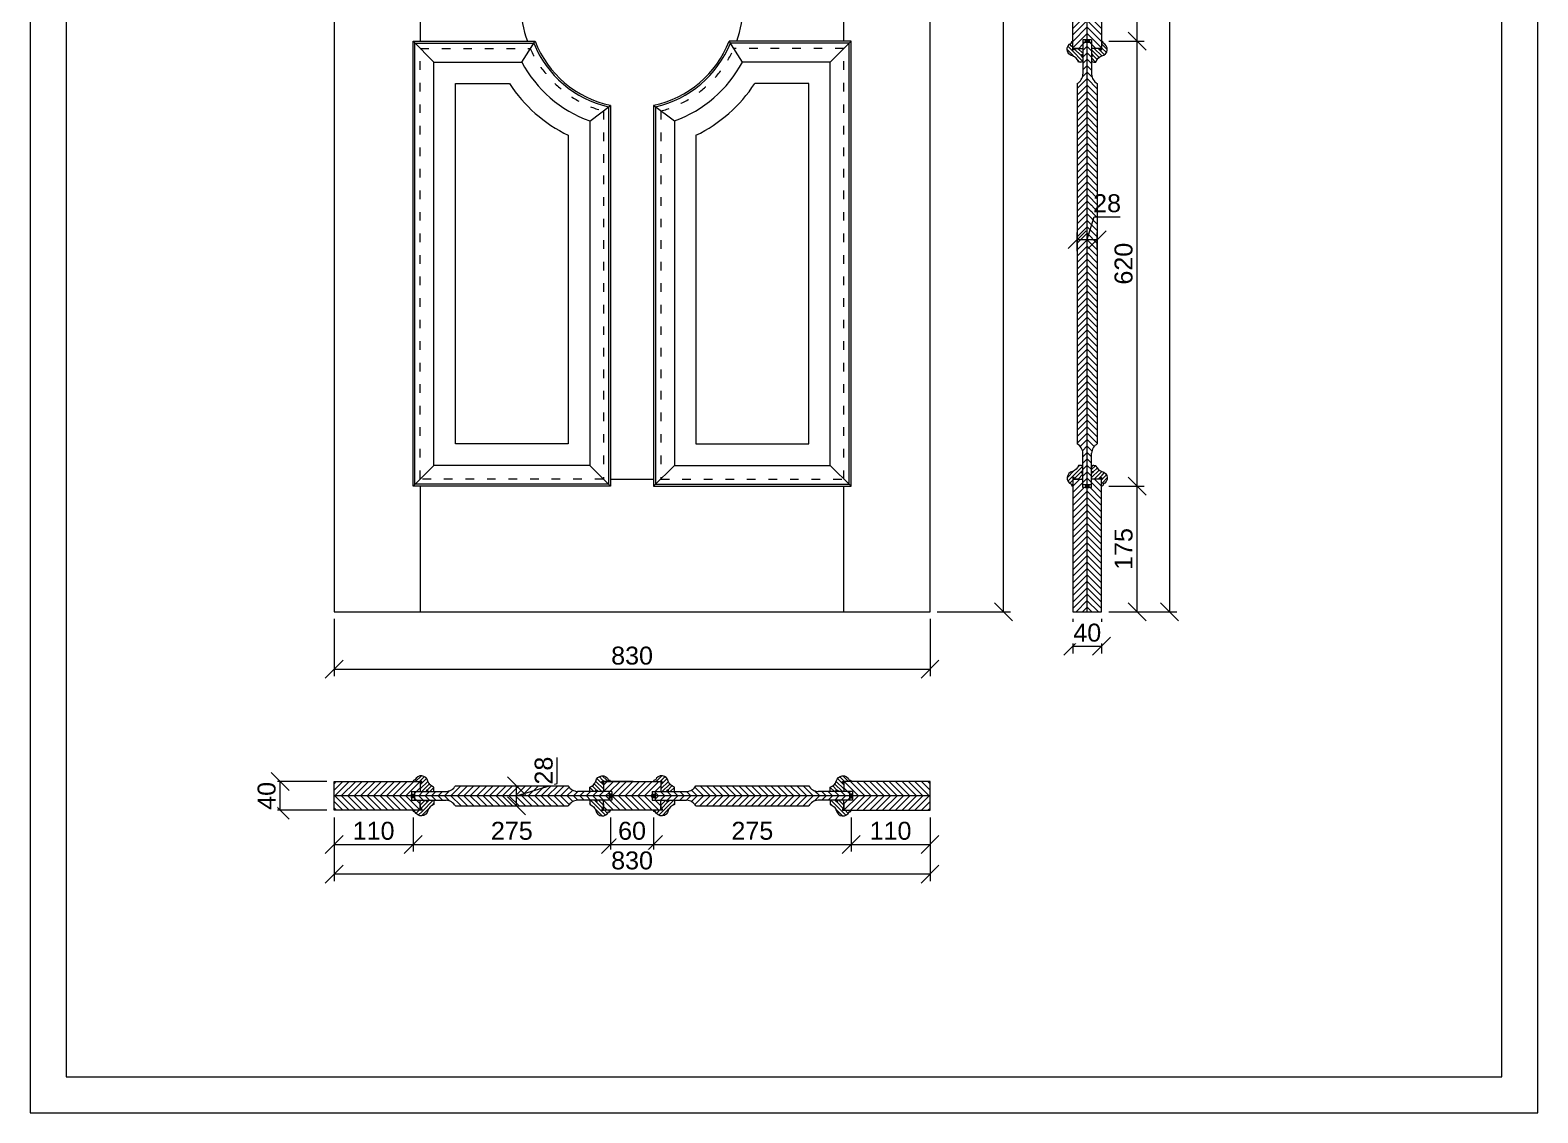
# Model space of a CAD drawing. Header units: millimetres. Extents: x 1874 to 3974, y 573 to 3543.
# Drawn here: x 1874 to 3974, y 573 to 2082 of the extents above; entities that cross this region are included whole.
import ezdxf

# ---------------------------------------------------------------- set-up
doc = ezdxf.new("R2010")
doc.units = ezdxf.units.MM
doc.linetypes.add('ACAD_ISO03W100', pattern=[30, 12, -18])
for name, color, linetype, lineweight in [('图框', 7, 'Continuous', 13), ('填充', 8, 'Continuous', 5), ('标准家私', 4, 'Continuous', 20), ('标注', 2, 'Continuous', 9)]:
    doc.layers.add(name, color=color, linetype=linetype, lineweight=lineweight)
doc.styles.get("Standard").update_dxf_attribs({"font": 'arial.ttf'})
pattern_1 = [(45, (2297.1105, 986.929), (-4.49013, 4.49013), [])]
pattern_2 = [(45, (13746.205, 3536.149), (-2.80633, 2.80633), [])]
pattern_3 = [(135, (-8656.984, 3536.149), (2.80633, 2.80633), [])]
pattern_4 = [(135, (-8321.984, 3536.149), (2.80633, 2.80633), [])]
pattern_5 = [(45, (14081.205, 3536.149), (-2.80633, 2.80633), [])]
pattern_6 = [(315, (2297.1105, 1042.907), (-4.49013, -4.49013), [])]
pattern_7 = [(135, (3127.1105, 986.929), (4.49013, 4.49013), [])]
pattern_8 = [(225, (3127.1105, 1042.907), (4.49013, -4.49013), [])]
pattern_9 = [(315, (3318.0613, 3371.356), (4.490128, 4.490128), [])]
pattern_10 = [(45, (5867.2816, 12785.451), (2.80633, -2.80633), [])]
pattern_11 = [(315, (5867.2816, -9272.7384), (2.80633, 2.80633), [])]
pattern_12 = [(225, (3374.0396, 3371.356), (-4.490128, 4.490128), [])]

# ---------------------------------------------------------------- blocks, each defined once
blk = doc.blocks.new('_Oblique')
at = {"color": 0, "linetype": 'ByBlock', "lineweight": -2}
blk.add_line((-0.5, -0.5), (0.5, 0.5), dxfattribs=at)

msp = doc.modelspace()

# ---------------------------------------------------------------- hatches: boundary and pattern name
at = {"layer": '填充'}
h = msp.add_hatch(dxfattribs=at)
h.set_pattern_fill('ANSI31', color=0, scale=2, angle=-90, style=0)
h.set_pattern_definition(pattern_12)
h.paths.add_polyline_path([(3326.1, 2056.4), (3326.1, 2066.4), (3326.1, 2176.4), (3340.1, 2176.4), (3340.1, 2164.4), (3346.1, 2164.4), (3346.1, 2068.4), (3343.6, 2068.4), (3340.1, 2068.4), (3340.1, 2056.4)])
h = msp.add_hatch(dxfattribs=at)
h.set_pattern_fill('ANSI31', color=0, scale=2, angle=-90, style=0)
h.set_pattern_definition(pattern_9)
h.paths.add_polyline_path([(3366.1, 2176.4), (3352.1, 2176.4), (3352.1, 2164.4), (3346.1, 2164.4), (3346.1, 2068.4), (3348.6, 2068.4), (3352.1, 2068.4), (3352.1, 2056.4), (3366.1, 2056.4), (3366.1, 2066.4)])
h = msp.add_hatch(dxfattribs=at)
h.set_pattern_fill('ANSI31', color=0, scale=1.25, angle=-90, style=0)
h.set_pattern_definition(pattern_11)
edge = h.paths.add_edge_path()
edge.add_line((3326.1, 2066.4), (3326.1, 2054.4))
edge.add_line((3326.1, 2054.4), (3328.1, 2054.4))
edge.add_line((3328.1, 2054.4), (3328.1, 2056.4))
edge.add_line((3328.1, 2056.4), (3340.1, 2056.4))
edge.add_line((3340.1, 2056.4), (3340.1, 2047.8))
edge.add_line((3340.1, 2047.8), (3338.1, 2047.8))
edge.add_line((3338.1, 2047.8), (3338.1, 2045.8))
edge.add_line((3338.1, 2045.8), (3340.1, 2045.8))
edge.add_line((3340.1, 2045.8), (3340.1, 2040.4))
edge.add_arc((3337.1, 2040.4), 3, -90, 0, ccw=False)
edge.add_line((3337.1, 2037.4), (3333.9, 2037.4))
edge.add_arc((3322.2, 2034.3), 12.1, 14.7506, 73.4089)
edge.add_arc((3327.4, 2055), 9.33, 111.5599, 259.2156, ccw=False)
edge.add_line((3324, 2063.7), (3324, 2065.1))
edge.add_arc((3325.7, 2064.6), 1.8, 96.6772, 162.9321, ccw=False)
edge.add_line((3325.5, 2066.4), (3326.1, 2066.4))
h = msp.add_hatch(dxfattribs=at)
h.set_pattern_fill('ANSI31', color=0, scale=1.25, angle=-90, style=0)
h.set_pattern_definition(pattern_11)
edge = h.paths.add_edge_path()
edge.add_line((3364.1, 2054.4), (3364.1, 2056.4))
edge.add_line((3364.1, 2056.4), (3352.1, 2056.4))
edge.add_line((3352.1, 2056.4), (3352.1, 2047.8))
edge.add_line((3352.1, 2047.8), (3354.1, 2047.8))
edge.add_line((3354.1, 2047.8), (3354.1, 2045.8))
edge.add_line((3354.1, 2045.8), (3352.1, 2045.8))
edge.add_line((3352.1, 2045.8), (3352.1, 2040.4))
edge.add_arc((3355.1, 2040.4), 3, 180, 270)
edge.add_line((3355.1, 2037.4), (3358.2, 2037.4))
edge.add_arc((3369.9, 2034.3), 12.1, 106.5911, 165.2494, ccw=False)
edge.add_arc((3364.7, 2055), 9.33, -79.2156, 68.4401)
edge.add_line((3368.1, 2063.7), (3368.1, 2065.1))
edge.add_arc((3366.4, 2064.6), 1.8, 17.0679, 83.3228)
edge.add_line((3366.6, 2066.4), (3366.1, 2066.4))
edge.add_line((3366.1, 2066.4), (3366.1, 2054.4))
edge.add_line((3366.1, 2054.4), (3364.1, 2054.4))
h = msp.add_hatch(dxfattribs=at)
h.set_pattern_fill('ANSI31', color=0, scale=1.25, angle=-90, style=0)
h.set_pattern_definition(pattern_10)
edge = h.paths.add_edge_path()
edge.add_line((3326.1, 1446.4), (3326.1, 1458.4))
edge.add_line((3326.1, 1458.4), (3328.1, 1458.4))
edge.add_line((3328.1, 1458.4), (3328.1, 1456.4))
edge.add_line((3328.1, 1456.4), (3340.1, 1456.4))
edge.add_line((3340.1, 1456.4), (3340.1, 1464.9))
edge.add_line((3340.1, 1464.9), (3338.1, 1464.9))
edge.add_line((3338.1, 1464.9), (3338.1, 1466.9))
edge.add_line((3338.1, 1466.9), (3340.1, 1466.9))
edge.add_line((3340.1, 1466.9), (3340.1, 1472.4))
edge.add_arc((3337.1, 1472.4), 3, 360, 450)
edge.add_line((3337.1, 1475.4), (3333.9, 1475.4))
edge.add_arc((3322.2, 1478.4), 12.1, 286.5911, 345.2494, ccw=False)
edge.add_arc((3327.4, 1457.7), 9.33, 100.7844, 248.4401)
edge.add_line((3324, 1449), (3324, 1447.6))
edge.add_arc((3325.7, 1448.1), 1.8, 197.0679, 263.3228)
edge.add_line((3325.5, 1446.4), (3326.1, 1446.4))
h = msp.add_hatch(dxfattribs=at)
h.set_pattern_fill('ANSI31', color=0, scale=1.25, angle=-90, style=0)
h.set_pattern_definition(pattern_10)
edge = h.paths.add_edge_path()
edge.add_line((3364.1, 1458.4), (3364.1, 1456.4))
edge.add_line((3364.1, 1456.4), (3352.1, 1456.4))
edge.add_line((3352.1, 1456.4), (3352.1, 1464.9))
edge.add_line((3352.1, 1464.9), (3354.1, 1464.9))
edge.add_line((3354.1, 1464.9), (3354.1, 1466.9))
edge.add_line((3354.1, 1466.9), (3352.1, 1466.9))
edge.add_line((3352.1, 1466.9), (3352.1, 1472.4))
edge.add_arc((3355.1, 1472.4), 3, 90, 180, ccw=False)
edge.add_line((3355.1, 1475.4), (3358.2, 1475.4))
edge.add_arc((3369.9, 1478.4), 12.1, 194.7506, 253.4089)
edge.add_arc((3364.7, 1457.7), 9.33, 291.5599, 439.2156, ccw=False)
edge.add_line((3368.1, 1449), (3368.1, 1447.6))
edge.add_arc((3366.4, 1448.1), 1.8, 276.6772, 342.9321, ccw=False)
edge.add_line((3366.6, 1446.4), (3366.1, 1446.4))
edge.add_line((3366.1, 1446.4), (3366.1, 1458.4))
edge.add_line((3366.1, 1458.4), (3364.1, 1458.4))
h = msp.add_hatch(dxfattribs=at)
h.set_pattern_fill('ANSI31', color=0, scale=2, angle=-90, style=0)
h.set_pattern_definition(pattern_12)
h.paths.add_polyline_path([(3326.1, 1271.4), (3326.1, 1456.4), (3340.1, 1456.4), (3340.1, 1444.4), (3346.1, 1444.4), (3346.1, 1271.4)])
h = msp.add_hatch(dxfattribs=at)
h.set_pattern_fill('ANSI31', color=0, scale=2, angle=-90, style=0)
h.set_pattern_definition(pattern_9)
h.paths.add_polyline_path([(3366.1, 1456.4), (3352.1, 1456.4), (3352.1, 1444.4), (3346.1, 1444.4), (3346.1, 1271.4), (3366.1, 1271.4)])
h = msp.add_hatch(dxfattribs=at)
h.set_pattern_fill('ANSI31', color=0, scale=2, style=0)
h.set_pattern_definition(pattern_1)
h.paths.add_polyline_path([(2297.1, 1034.9), (2297.1, 1014.9), (2405.1, 1014.9), (2405.1, 1017.4), (2405.1, 1020.9), (2417.1, 1020.9), (2417.1, 1034.9), (2407.1, 1034.9)])
h = msp.add_hatch(dxfattribs=at)
h.set_pattern_fill('ANSI31', color=0, scale=1.25, style=0)
h.set_pattern_definition(pattern_2)
edge = h.paths.add_edge_path()
edge.add_line((2419.1, 1032.9), (2417.1, 1032.9))
edge.add_line((2417.1, 1032.9), (2417.1, 1020.9))
edge.add_line((2417.1, 1020.9), (2425.7, 1020.9))
edge.add_line((2425.7, 1020.9), (2425.7, 1022.9))
edge.add_line((2425.7, 1022.9), (2427.7, 1022.9))
edge.add_line((2427.7, 1022.9), (2427.7, 1020.9))
edge.add_line((2427.7, 1020.9), (2433.1, 1020.9))
edge.add_arc((2433.1, 1023.9), 3, 270, 360)
edge.add_line((2436.1, 1023.9), (2436.1, 1027.1))
edge.add_arc((2439.2, 1038.8), 12.1, 196.5911, 255.2494, ccw=False)
edge.add_arc((2418.4, 1033.6), 9.33, 10.7844, 158.4401)
edge.add_line((2409.7, 1037), (2408.4, 1037))
edge.add_arc((2408.9, 1035.3), 1.8, 107.0679, 173.3228)
edge.add_line((2407.1, 1035.5), (2407.1, 1034.9))
edge.add_line((2407.1, 1034.9), (2419.1, 1034.9))
edge.add_line((2419.1, 1034.9), (2419.1, 1032.9))
h = msp.add_hatch(dxfattribs=at)
h.set_pattern_fill('ANSI31', color=0, scale=1.25, style=0)
h.set_pattern_definition(pattern_3)
edge = h.paths.add_edge_path()
edge.add_line((2670.1, 1032.9), (2672.1, 1032.9))
edge.add_line((2672.1, 1032.9), (2672.1, 1020.9))
edge.add_line((2672.1, 1020.9), (2663.5, 1020.9))
edge.add_line((2663.5, 1020.9), (2663.5, 1022.9))
edge.add_line((2663.5, 1022.9), (2661.5, 1022.9))
edge.add_line((2661.5, 1022.9), (2661.5, 1020.9))
edge.add_line((2661.5, 1020.9), (2656.1, 1020.9))
edge.add_arc((2656.1, 1023.9), 3, 180, 270, ccw=False)
edge.add_line((2653.1, 1023.9), (2653.1, 1027.1))
edge.add_arc((2650, 1038.8), 12.1, 284.7506, 343.4089)
edge.add_arc((2670.8, 1033.6), 9.33, 381.5599, 529.2156, ccw=False)
edge.add_line((2679.5, 1037), (2680.9, 1037))
edge.add_arc((2680.3, 1035.3), 1.8, 366.6772, 432.9321, ccw=False)
edge.add_line((2682.1, 1035.5), (2682.1, 1034.9))
edge.add_line((2682.1, 1034.9), (2670.1, 1034.9))
edge.add_line((2670.1, 1034.9), (2670.1, 1032.9))
h = msp.add_hatch(dxfattribs=at)
h.set_pattern_fill('ANSI31', color=0, scale=2, style=0)
h.set_pattern_definition(pattern_1)
h.paths.add_polyline_path([(2740.1, 1014.9), (2740.1, 1017.4), (2740.1, 1020.9), (2752.1, 1020.9), (2752.1, 1034.9), (2742.1, 1034.9), (2672.1, 1034.9), (2672.1, 1020.9), (2684.1, 1020.9), (2684.1, 1014.9)])
h = msp.add_hatch(dxfattribs=at)
h.set_pattern_fill('ANSI31', color=0, scale=1.25, style=0)
h.set_pattern_definition(pattern_5)
edge = h.paths.add_edge_path()
edge.add_line((2754.1, 1032.9), (2752.1, 1032.9))
edge.add_line((2752.1, 1032.9), (2752.1, 1020.9))
edge.add_line((2752.1, 1020.9), (2760.7, 1020.9))
edge.add_line((2760.7, 1020.9), (2760.7, 1022.9))
edge.add_line((2760.7, 1022.9), (2762.7, 1022.9))
edge.add_line((2762.7, 1022.9), (2762.7, 1020.9))
edge.add_line((2762.7, 1020.9), (2768.1, 1020.9))
edge.add_arc((2768.1, 1023.9), 3, 270, 360)
edge.add_line((2771.1, 1023.9), (2771.1, 1027.1))
edge.add_arc((2774.2, 1038.8), 12.1, 196.5911, 255.2494, ccw=False)
edge.add_arc((2753.4, 1033.6), 9.33, 10.7844, 158.4401)
edge.add_line((2744.7, 1037), (2743.4, 1037))
edge.add_arc((2743.9, 1035.3), 1.8, 107.0679, 173.3228)
edge.add_line((2742.1, 1035.5), (2742.1, 1034.9))
edge.add_line((2742.1, 1034.9), (2754.1, 1034.9))
edge.add_line((2754.1, 1034.9), (2754.1, 1032.9))
h = msp.add_hatch(dxfattribs=at)
h.set_pattern_fill('ANSI31', color=0, scale=1.25, style=0)
h.set_pattern_definition(pattern_4)
edge = h.paths.add_edge_path()
edge.add_line((3005.1, 1032.9), (3007.1, 1032.9))
edge.add_line((3007.1, 1032.9), (3007.1, 1020.9))
edge.add_line((3007.1, 1020.9), (2998.5, 1020.9))
edge.add_line((2998.5, 1020.9), (2998.5, 1022.9))
edge.add_line((2998.5, 1022.9), (2996.5, 1022.9))
edge.add_line((2996.5, 1022.9), (2996.5, 1020.9))
edge.add_line((2996.5, 1020.9), (2991.1, 1020.9))
edge.add_arc((2991.1, 1023.9), 3, 180, 270, ccw=False)
edge.add_line((2988.1, 1023.9), (2988.1, 1027.1))
edge.add_arc((2985, 1038.8), 12.1, 284.7506, 343.4089)
edge.add_arc((3005.8, 1033.6), 9.33, 381.5599, 529.2156, ccw=False)
edge.add_line((3014.5, 1037), (3015.9, 1037))
edge.add_arc((3015.3, 1035.3), 1.8, 366.6772, 432.9321, ccw=False)
edge.add_line((3017.1, 1035.5), (3017.1, 1034.9))
edge.add_line((3017.1, 1034.9), (3005.1, 1034.9))
edge.add_line((3005.1, 1034.9), (3005.1, 1032.9))
h = msp.add_hatch(dxfattribs=at)
h.set_pattern_fill('ANSI31', color=0, scale=2, style=0)
h.set_pattern_definition(pattern_7)
h.paths.add_polyline_path([(3007.1, 1034.9), (3017.1, 1034.9), (3127.1, 1034.9), (3127.1, 1014.9), (3019.1, 1014.9), (3019.1, 1017.4), (3019.1, 1020.9), (3007.1, 1020.9)])
h = msp.add_hatch(dxfattribs=at)
h.set_pattern_fill('ANSI31', color=0, scale=2, style=0)
h.set_pattern_definition(pattern_6)
h.paths.add_polyline_path([(2417.1, 994.9), (2407.1, 994.9), (2297.1, 994.9), (2297.1, 1014.9), (2405.1, 1014.9), (2405.1, 1012.4), (2405.1, 1008.9), (2417.1, 1008.9)])
h = msp.add_hatch(dxfattribs=at)
h.set_pattern_fill('ANSI31', color=0, scale=1.25, style=0)
h.set_pattern_definition(pattern_2)
edge = h.paths.add_edge_path()
edge.add_line((2407.1, 994.9), (2419.1, 994.9))
edge.add_line((2419.1, 994.9), (2419.1, 996.9))
edge.add_line((2419.1, 996.9), (2417.1, 996.9))
edge.add_line((2417.1, 996.9), (2417.1, 1008.9))
edge.add_line((2417.1, 1008.9), (2425.7, 1008.9))
edge.add_line((2425.7, 1008.9), (2425.7, 1006.9))
edge.add_line((2425.7, 1006.9), (2427.7, 1006.9))
edge.add_line((2427.7, 1006.9), (2427.7, 1008.9))
edge.add_line((2427.7, 1008.9), (2433.1, 1008.9))
edge.add_arc((2433.1, 1005.9), 3, 0, 90, ccw=False)
edge.add_line((2436.1, 1005.9), (2436.1, 1002.8))
edge.add_arc((2439.2, 991), 12.1, 104.7506, 163.4089)
edge.add_arc((2418.4, 996.3), 9.33, 201.5599, 349.2156, ccw=False)
edge.add_line((2409.7, 992.8), (2408.4, 992.8))
edge.add_arc((2408.9, 994.5), 1.8, 186.6772, 252.9321, ccw=False)
edge.add_line((2407.1, 994.3), (2407.1, 994.9))
h = msp.add_hatch(dxfattribs=at)
h.set_pattern_fill('ANSI31', color=0, scale=2, style=0)
h.set_pattern_definition(pattern_6)
h.paths.add_polyline_path([(2680.1, 1012.4), (2680.1, 1008.9), (2636.1, 1008.9, 0.244963), (2623.1, 1000.9), (2466.1, 1000.9, 0.244963), (2453.1, 1008.9), (2409.1, 1008.9), (2409.1, 1014.9), (2680.1, 1014.9)])
h = msp.add_hatch(dxfattribs=at)
h.set_pattern_fill('ANSI31', color=0, scale=2, style=0)
h.set_pattern_definition(pattern_6)
h.paths.add_polyline_path([(2740.1, 1008.9), (2752.1, 1008.9), (2752.1, 994.9), (2742.1, 994.9), (2672.1, 994.9), (2672.1, 1008.9), (2684.1, 1008.9), (2684.1, 1014.9), (2740.1, 1014.9), (2740.1, 1012.4)])
h = msp.add_hatch(dxfattribs=at)
h.set_pattern_fill('ANSI31', color=0, scale=2, style=0)
h.set_pattern_definition(pattern_7)
h.paths.add_polyline_path([(2744.1, 1017.4), (2744.1, 1020.9), (2788.1, 1020.9, 0.244963), (2801.1, 1028.9), (2958.1, 1028.9, 0.244963), (2971.1, 1020.9), (3015.1, 1020.9), (3015.1, 1014.9), (2744.1, 1014.9)])
h = msp.add_hatch(dxfattribs=at)
h.set_pattern_fill('ANSI31', color=0, scale=2, style=0)
h.set_pattern_definition(pattern_8)
h.paths.add_polyline_path([(2744.1, 1012.4), (2744.1, 1008.9), (2788.1, 1008.9, -0.244963), (2801.1, 1000.9), (2958.1, 1000.9, -0.244963), (2971.1, 1008.9), (3015.1, 1008.9), (3015.1, 1014.9), (2744.1, 1014.9)])
h = msp.add_hatch(dxfattribs=at)
h.set_pattern_fill('ANSI31', color=0, scale=1.25, style=0)
h.set_pattern_definition(pattern_4)
edge = h.paths.add_edge_path()
edge.add_line((3017.1, 994.9), (3005.1, 994.9))
edge.add_line((3005.1, 994.9), (3005.1, 996.9))
edge.add_line((3005.1, 996.9), (3007.1, 996.9))
edge.add_line((3007.1, 996.9), (3007.1, 1008.9))
edge.add_line((3007.1, 1008.9), (2998.5, 1008.9))
edge.add_line((2998.5, 1008.9), (2998.5, 1006.9))
edge.add_line((2998.5, 1006.9), (2996.5, 1006.9))
edge.add_line((2996.5, 1006.9), (2996.5, 1008.9))
edge.add_line((2996.5, 1008.9), (2991.1, 1008.9))
edge.add_arc((2991.1, 1005.9), 3, 450, 540)
edge.add_line((2988.1, 1005.9), (2988.1, 1002.8))
edge.add_arc((2985, 991), 12.1, 376.5911, 435.2494, ccw=False)
edge.add_arc((3005.8, 996.3), 9.33, 190.7844, 338.4401)
edge.add_line((3014.5, 992.8), (3015.9, 992.8))
edge.add_arc((3015.3, 994.5), 1.8, 287.0679, 353.3228)
edge.add_line((3017.1, 994.3), (3017.1, 994.9))
h = msp.add_hatch(dxfattribs=at)
h.set_pattern_fill('ANSI31', color=0, scale=2, style=0)
h.set_pattern_definition(pattern_8)
h.paths.add_polyline_path([(3007.1, 994.9), (3017.1, 994.9), (3127.1, 994.9), (3127.1, 1014.9), (3019.1, 1014.9), (3019.1, 1012.4), (3019.1, 1008.9), (3007.1, 1008.9)])
at = {"layer": '标准家私'}
for points in [[(3348.6, 2064.4), (3348.6, 2068.4), (3343.6, 2068.4), (3343.6, 2064.4)], [(3348.6, 1448.4), (3348.6, 1444.4), (3343.6, 1444.4), (3343.6, 1448.4)], [(2409.1, 1017.4), (2405.1, 1017.4), (2405.1, 1012.4), (2409.1, 1012.4)], [(2680.1, 1017.4), (2684.1, 1017.4), (2684.1, 1012.4), (2680.1, 1012.4)], [(2744.1, 1017.4), (2740.1, 1017.4), (2740.1, 1012.4), (2744.1, 1012.4)], [(3015.1, 1017.4), (3019.1, 1017.4), (3019.1, 1012.4), (3015.1, 1012.4)]]:
    msp.add_hatch(color=0, dxfattribs=at).paths.add_polyline_path(points)

# ---------------------------------------------------------------- linework, layer by layer
at = {"layer": '填充', "color": 0}
for p, q in [((2417.1, 2166.4), (2417.1, 2066.4)), ((3007.1, 2066.4), (3007.1, 2166.4)), ((2436.1, 2037.4), (2407.1, 2066.4)), ((2409.7, 1449), (2409.7, 2063.7)), ((2409.7, 2063.7), (2575.2, 2063.7)), ((2558.4, 2037.4), (2576.9, 2066.4)), ((2865.8, 2037.4), (2847.3, 2066.4)), ((3014.5, 2063.7), (2849.1, 2063.7)), ((2988.1, 2037.4), (3017.1, 2066.4)), ((3014.5, 1449), (3014.5, 2063.7)), ((2653.1, 1955.2), (2682.1, 1977)), ((2679.5, 1974.9), (2679.5, 1449)), ((2771.1, 1955.2), (2742.1, 1977)), ((2744.7, 1974.9), (2744.7, 1449)), ((2436.1, 1475.4), (2407.1, 1446.4)), ((2682.1, 1446.4), (2653.1, 1475.4)), ((2742.1, 1446.4), (2771.1, 1475.4)), ((2988.1, 1475.4), (3017.1, 1446.4)), ((2682.1, 1456.4), (2742.1, 1456.4)), ((2679.5, 1449), (2409.7, 1449)), ((2417.1, 1446.4), (2417.1, 1271.4)), ((2744.7, 1449), (3014.5, 1449)), ((3007.1, 1271.4), (3007.1, 1446.4))]:
    msp.add_line(p, q, dxfattribs=at)
for radius, start, end in [(155, 162.1545, 199.7983), (155, 340.2017, 17.8455), (147.6, 201.9278, 257.2304), (147.6, 282.7696, 338.0722)]:
    msp.add_arc((2712.1, 2118.9), radius, start, end, dxfattribs=at)
at = {"layer": '标准家私', "color": 0}
for p, q in [((2297.1, 3371.4), (2297.1, 1271.4)), ((3127.1, 1271.4), (3127.1, 3371.4)), ((3326.1, 2056.4), (3326.1, 2176.4)), ((3346.1, 2068.4), (3346.1, 2164.4)), ((3366.1, 2176.4), (3366.1, 2056.4)), ((3366.1, 2138), (3366.1, 2063.4)), ((2407.1, 1446.4), (2407.1, 2066.4)), ((2407.1, 2066.4), (2576.9, 2066.4)), ((3017.1, 2066.4), (2847.3, 2066.4)), ((3017.1, 1446.4), (3017.1, 2066.4)), ((3352.1, 2068.4), (3340.1, 2068.4)), ((3340.1, 2068.4), (3340.1, 2020.4)), ((3352.1, 2064.4), (3340.1, 2064.4)), ((3352.1, 2068.4), (3352.1, 2020.4)), ((3366.1, 2066.4), (3366.1, 2056.4)), ((2436.1, 1475.4), (2436.1, 2037.4)), ((2436.1, 2037.4), (2558.4, 2037.4)), ((2988.1, 2037.4), (2865.8, 2037.4)), ((2988.1, 1475.4), (2988.1, 2037.4)), ((3326.1, 2056.4), (3335.1, 2056.4)), ((3326.1, 2056.4), (3335.1, 2056.4)), ((3326.1, 2056.4), (3335.1, 2056.4)), ((3326.1, 2056.4), (3340.1, 2056.4)), ((3335.1, 2056.4), (3328.1, 2056.4)), ((3328.1, 2056.4), (3335.1, 2056.4)), ((3328.1, 2056.4), (3335.1, 2056.4)), ((3366.1, 2056.4), (3352.1, 2056.4)), ((3366.1, 2056.4), (3352.1, 2056.4)), ((3352.1, 2056.4), (3352.1, 2040.4)), ((2466.1, 1505.4), (2466.1, 2007.4)), ((2466.1, 2007.4), (2541.3, 2007.4)), ((2958.1, 2007.4), (2882.9, 2007.4)), ((2958.1, 1505.4), (2958.1, 2007.4)), ((3332.1, 2007.4), (3332.1, 1505.4)), ((2682.1, 1977), (2682.1, 1446.4)), ((2742.1, 1977), (2742.1, 1446.4)), ((2653.1, 1955.2), (2653.1, 1475.4)), ((2771.1, 1955.2), (2771.1, 1475.4)), ((2623.1, 1935.3), (2623.1, 1505.4)), ((2801.1, 1935.3), (2801.1, 1505.4)), ((2623.1, 1505.4), (2466.1, 1505.4)), ((2801.1, 1505.4), (2958.1, 1505.4)), ((3340.1, 1444.4), (3340.1, 1492.4)), ((3352.1, 1444.4), (3352.1, 1492.4)), ((2653.1, 1475.4), (2436.1, 1475.4)), ((2771.1, 1475.4), (2988.1, 1475.4)), ((3352.1, 1456.4), (3352.1, 1472.4)), ((3326.1, 1456.4), (3335.1, 1456.4)), ((3326.1, 1456.4), (3335.1, 1456.4)), ((3326.1, 1456.4), (3335.1, 1456.4)), ((3326.1, 1456.4), (3340.1, 1456.4)), ((3326.1, 1456.4), (3326.1, 1271.4)), ((3335.1, 1456.4), (3328.1, 1456.4)), ((3328.1, 1456.4), (3335.1, 1456.4)), ((3328.1, 1456.4), (3335.1, 1456.4)), ((3366.1, 1456.4), (3352.1, 1456.4)), ((3366.1, 1456.4), (3352.1, 1456.4)), ((3366.1, 1271.4), (3366.1, 1456.4)), ((3366.1, 1446.4), (3366.1, 1456.4)), ((3366.1, 1414.7), (3366.1, 1449.4)), ((2682.1, 1446.4), (2407.1, 1446.4)), ((2742.1, 1446.4), (3017.1, 1446.4)), ((3352.1, 1448.4), (3340.1, 1448.4)), ((3352.1, 1444.4), (3340.1, 1444.4)), ((3346.1, 1271.4), (3346.1, 1444.4)), ((2297.1, 1271.4), (3127.1, 1271.4)), ((3326.1, 1271.4), (3366.1, 1271.4)), ((2297.1, 1034.9), (2417.1, 1034.9)), ((2297.1, 994.9), (2297.1, 1034.9)), ((2375.5, 1034.9), (2410.1, 1034.9)), ((2407.1, 1034.9), (2417.1, 1034.9)), ((2417.1, 1034.9), (2417.1, 1020.9)), ((2417.1, 1034.9), (2417.1, 1020.9)), ((2672.1, 1034.9), (2672.1, 1020.9)), ((2682.1, 1034.9), (2672.1, 1034.9)), ((2672.1, 1034.9), (2672.1, 1020.9)), ((2672.1, 1034.9), (2752.1, 1034.9)), ((2713.8, 1034.9), (2679.1, 1034.9)), ((2710.5, 1034.9), (2745.1, 1034.9)), ((2742.1, 1034.9), (2752.1, 1034.9)), ((2752.1, 1034.9), (2752.1, 1020.9)), ((2752.1, 1034.9), (2752.1, 1020.9)), ((3127.1, 1034.9), (3007.1, 1034.9)), ((3007.1, 1034.9), (3007.1, 1020.9)), ((3017.1, 1034.9), (3007.1, 1034.9)), ((3007.1, 1034.9), (3007.1, 1020.9)), ((3048.8, 1034.9), (3014.1, 1034.9)), ((3127.1, 994.9), (3127.1, 1034.9)), ((2405.1, 1014.9), (2297.1, 1014.9)), ((2405.1, 1020.9), (2405.1, 1008.9)), ((2405.1, 1020.9), (2453.1, 1020.9)), ((2405.1, 1008.9), (2453.1, 1008.9)), ((2409.1, 1020.9), (2409.1, 1008.9)), ((2680.1, 1014.9), (2409.1, 1014.9)), ((2417.1, 1020.9), (2433.1, 1020.9)), ((2417.1, 994.9), (2417.1, 1008.9)), ((2684.1, 1020.9), (2636.1, 1020.9)), ((2684.1, 1008.9), (2636.1, 1008.9)), ((2672.1, 1020.9), (2656.1, 1020.9)), ((2672.1, 994.9), (2672.1, 1008.9)), ((2680.1, 1020.9), (2680.1, 1008.9)), ((2684.1, 1020.9), (2684.1, 1008.9)), ((2740.1, 1014.9), (2684.1, 1014.9)), ((2740.1, 1020.9), (2740.1, 1008.9)), ((2740.1, 1020.9), (2788.1, 1020.9)), ((2740.1, 1008.9), (2788.1, 1008.9)), ((2744.1, 1020.9), (2744.1, 1008.9)), ((3015.1, 1014.9), (2744.1, 1014.9)), ((2752.1, 1020.9), (2768.1, 1020.9)), ((2752.1, 994.9), (2752.1, 1008.9)), ((2801.1, 1028.9), (2958.1, 1028.9)), ((3019.1, 1020.9), (2971.1, 1020.9)), ((3019.1, 1008.9), (2971.1, 1008.9)), ((3007.1, 1020.9), (2991.1, 1020.9)), ((3007.1, 994.9), (3007.1, 1008.9)), ((3015.1, 1020.9), (3015.1, 1008.9)), ((3019.1, 1020.9), (3019.1, 1008.9)), ((3127.1, 1014.9), (3019.1, 1014.9)), ((2417.1, 994.9), (2297.1, 994.9)), ((2417.1, 1003.9), (2417.1, 996.9)), ((2417.1, 996.9), (2417.1, 1003.9)), ((2417.1, 994.9), (2417.1, 1003.9)), ((2417.1, 994.9), (2417.1, 1003.9)), ((2417.1, 994.9), (2417.1, 1003.9)), ((2417.1, 996.9), (2417.1, 1003.9)), ((2466.1, 1000.9), (2623.1, 1000.9)), ((2672.1, 1003.9), (2672.1, 996.9)), ((2672.1, 996.9), (2672.1, 1003.9)), ((2672.1, 994.9), (2672.1, 1003.9)), ((2672.1, 994.9), (2672.1, 1003.9)), ((2672.1, 994.9), (2672.1, 1003.9)), ((2672.1, 996.9), (2672.1, 1003.9)), ((2752.1, 994.9), (2672.1, 994.9)), ((2752.1, 1003.9), (2752.1, 996.9)), ((2752.1, 996.9), (2752.1, 1003.9)), ((2752.1, 994.9), (2752.1, 1003.9)), ((2752.1, 994.9), (2752.1, 1003.9)), ((2752.1, 994.9), (2752.1, 1003.9)), ((2752.1, 996.9), (2752.1, 1003.9)), ((2801.1, 1000.9), (2958.1, 1000.9)), ((3007.1, 1003.9), (3007.1, 996.9)), ((3007.1, 996.9), (3007.1, 1003.9)), ((3007.1, 994.9), (3007.1, 1003.9)), ((3007.1, 994.9), (3007.1, 1003.9)), ((3007.1, 994.9), (3007.1, 1003.9)), ((3007.1, 996.9), (3007.1, 1003.9)), ((3007.1, 994.9), (3127.1, 994.9))]:
    msp.add_line(p, q, dxfattribs=at)
at = {"layer": '标准家私', "color": 0, "linetype": 'ACAD_ISO03W100'}
for p, q in [((2417.1, 1456.4), (2417.1, 2056.4)), ((2417.1, 2056.4), (2570.3, 2056.4)), ((3007.1, 2056.4), (2854, 2056.4)), ((3007.1, 1456.4), (3007.1, 2056.4)), ((2672.1, 1969.1), (2672.1, 1456.4)), ((2752.1, 1969.1), (2752.1, 1456.4)), ((2672.1, 1456.4), (2417.1, 1456.4)), ((2752.1, 1456.4), (3007.1, 1456.4))]:
    msp.add_line(p, q, dxfattribs=at)
at = {"layer": '标准家私', "color": 0}
for points in [[(3337.1, 2037.4), (3333.9, 2037.4, 0.261685), (3325.6, 2045.9, -0.751202), (3324, 2063.7), (3324, 2065.1, -0.297424), (3325.5, 2066.4), (3326.1, 2066.4)], [(3355.1, 2037.4), (3358.2, 2037.4, -0.261685), (3366.5, 2045.9, 0.751202), (3368.1, 2063.7), (3368.1, 2065.1, 0.297424), (3366.6, 2066.4), (3366.1, 2066.4)], [(3337.1, 1475.4), (3333.9, 1475.4, -0.261685), (3325.6, 1466.8, 0.751202), (3324, 1449), (3324, 1447.6, 0.297424), (3325.5, 1446.4), (3326.1, 1446.4)], [(3355.1, 1475.4), (3358.2, 1475.4, 0.261685), (3366.5, 1466.8, -0.751202), (3368.1, 1449), (3368.1, 1447.6, -0.297424), (3366.6, 1446.4), (3366.1, 1446.4)], [(2436.1, 1020.9), (2436.1, 1027.1, -0.261685), (2427.6, 1035.3, 0.751202), (2409.7, 1037), (2408.4, 1037, 0.297424), (2407.1, 1035.5), (2407.1, 1034.9)], [(2653.1, 1020.9), (2653.1, 1027.1, 0.261685), (2661.6, 1035.3, -0.751202), (2679.5, 1037), (2680.9, 1037, -0.297424), (2682.1, 1035.5), (2682.1, 1034.9)], [(2771.1, 1020.9), (2771.1, 1027.1, -0.261685), (2762.6, 1035.3, 0.751202), (2744.7, 1037), (2743.4, 1037, 0.297424), (2742.1, 1035.5), (2742.1, 1034.9)], [(2988.1, 1020.9), (2988.1, 1027.1, 0.261685), (2996.6, 1035.3, -0.751202), (3014.5, 1037), (3015.9, 1037, -0.297424), (3017.1, 1035.5), (3017.1, 1034.9)], [(2436.1, 1008.9), (2436.1, 1002.8, 0.261685), (2427.6, 994.5, -0.751202), (2409.7, 992.8), (2408.4, 992.8, -0.297424), (2407.1, 994.3), (2407.1, 994.9)], [(2988.1, 1008.9), (2988.1, 1002.8, -0.261685), (2996.6, 994.5, 0.751202), (3014.5, 992.8), (3015.9, 992.8, 0.297424), (3017.1, 994.3), (3017.1, 994.9)]]:
    msp.add_lwpolyline(points, format="xyb", dxfattribs=at)
for points in [[(3348.6, 2068.4), (3348.6, 2064.4), (3343.6, 2064.4), (3343.6, 2068.4)], [(3340.1, 2047.8), (3340.1, 2045.8), (3338.1, 2045.8), (3338.1, 2047.8)], [(3352.1, 2047.8), (3352.1, 2045.8), (3354.1, 2045.8), (3354.1, 2047.8)], [(3340.1, 1464.9), (3340.1, 1466.9), (3338.1, 1466.9), (3338.1, 1464.9)], [(3352.1, 1464.9), (3352.1, 1466.9), (3354.1, 1466.9), (3354.1, 1464.9)], [(3348.6, 1444.4), (3348.6, 1448.4), (3343.6, 1448.4), (3343.6, 1444.4)], [(2405.1, 1017.4), (2409.1, 1017.4), (2409.1, 1012.4), (2405.1, 1012.4)], [(2425.7, 1020.9), (2427.7, 1020.9), (2427.7, 1022.9), (2425.7, 1022.9)], [(2425.7, 1008.9), (2427.7, 1008.9), (2427.7, 1006.9), (2425.7, 1006.9)], [(2663.5, 1020.9), (2661.5, 1020.9), (2661.5, 1022.9), (2663.5, 1022.9)], [(2663.5, 1008.9), (2661.5, 1008.9), (2661.5, 1006.9), (2663.5, 1006.9)], [(2684.1, 1017.4), (2680.1, 1017.4), (2680.1, 1012.4), (2684.1, 1012.4)], [(2740.1, 1017.4), (2744.1, 1017.4), (2744.1, 1012.4), (2740.1, 1012.4)], [(2760.7, 1020.9), (2762.7, 1020.9), (2762.7, 1022.9), (2760.7, 1022.9)], [(2760.7, 1008.9), (2762.7, 1008.9), (2762.7, 1006.9), (2760.7, 1006.9)], [(2998.5, 1020.9), (2996.5, 1020.9), (2996.5, 1022.9), (2998.5, 1022.9)], [(2998.5, 1008.9), (2996.5, 1008.9), (2996.5, 1006.9), (2998.5, 1006.9)], [(3019.1, 1017.4), (3015.1, 1017.4), (3015.1, 1012.4), (3019.1, 1012.4)]]:
    msp.add_lwpolyline(points, close=True, dxfattribs=at)
for points in [[(3328.1, 2056.4), (3328.1, 2054.4), (3326.1, 2054.4), (3326.1, 2056.4)], [(3364.1, 2056.4), (3364.1, 2054.4), (3366.1, 2054.4), (3366.1, 2056.4)], [(3328.1, 1456.4), (3328.1, 1458.4), (3326.1, 1458.4), (3326.1, 1456.4)], [(3364.1, 1456.4), (3364.1, 1458.4), (3366.1, 1458.4), (3366.1, 1456.4)], [(2417.1, 1032.9), (2419.1, 1032.9), (2419.1, 1034.9), (2417.1, 1034.9)], [(2672.1, 1032.9), (2670.1, 1032.9), (2670.1, 1034.9), (2672.1, 1034.9)], [(2752.1, 1032.9), (2754.1, 1032.9), (2754.1, 1034.9), (2752.1, 1034.9)], [(3007.1, 1032.9), (3005.1, 1032.9), (3005.1, 1034.9), (3007.1, 1034.9)], [(2417.1, 996.9), (2419.1, 996.9), (2419.1, 994.9), (2417.1, 994.9)], [(2672.1, 996.9), (2670.1, 996.9), (2670.1, 994.9), (2672.1, 994.9)], [(2752.1, 996.9), (2754.1, 996.9), (2754.1, 994.9), (2752.1, 994.9)], [(3007.1, 996.9), (3005.1, 996.9), (3005.1, 994.9), (3007.1, 994.9)]]:
    msp.add_lwpolyline(points, dxfattribs=at)
for centre, radius, start, end in [((2712.1, 2118.9), 145, 201.2273, 258.0595), ((2712.1, 2118.9), 145, 281.9405, 338.7727), ((2712.1, 2118.9), 174, 207.9299, 250.1791), ((2712.1, 2118.9), 174, 289.8209, 332.0701), ((3337.1, 2040.4), 3, 270, 0), ((3355.1, 2040.4), 3, 180, 270), ((3323.6, 2021.5), 16.5, 300.8708, 355.928), ((3368.5, 2021.5), 16.5, 184.072, 239.1292), ((2712.1, 2118.9), 204, 213.1319, 244.1336), ((2712.1, 2118.9), 204, 295.8664, 326.8681), ((3323.6, 1491.2), 16.5, 4.072, 59.1292), ((3368.5, 1491.2), 16.5, 120.8708, 175.928), ((3337.1, 1472.4), 3, 0, 90), ((3355.1, 1472.4), 3, 90, 180), ((2451.9, 1037.4), 16.5, 274.072, 329.1292), ((2451.9, 992.4), 16.5, 30.8708, 85.928), ((2637.3, 1037.4), 16.5, 210.8708, 265.928), ((2637.3, 992.4), 16.5, 94.072, 149.1292), ((2786.9, 1037.4), 16.5, 274.072, 329.1292), ((2786.9, 992.4), 16.5, 30.8708, 85.928), ((2972.3, 1037.4), 16.5, 210.8708, 265.928), ((2972.3, 992.4), 16.5, 94.072, 149.1292)]:
    msp.add_arc(centre, radius, start, end, dxfattribs=at)
at = {"layer": '标准家私', "color": 0, "linetype": 'ACAD_ISO03W100'}
for start, end in [(203.78, 255.0448), (284.9552, 336.22)]:
    msp.add_arc((2712.1, 2118.9), 155, start, end, dxfattribs=at)
at = {"layer": '标注', "color": 0}
for p, q in [((3229.3, 1271.4), (3229.3, 3371.4)), ((3460.8, 3371.4), (3460.8, 1271.4)), ((3415.6, 2066.4), (3415.6, 2166.4)), ((3376.1, 2066.4), (3425.6, 2066.4)), ((3376.1, 2066.4), (3425.6, 2066.4)), ((3415.6, 1446.4), (3415.6, 2066.4)), ((3346.1, 1789.9), (3355.6, 1821.8)), ((3355.6, 1821.8), (3391.9, 1821.8)), ((3332.1, 1773.7), (3332.1, 1799.9)), ((3332.1, 1789.9), (3360.1, 1789.9)), ((3360.1, 1775.2), (3360.1, 1799.9)), ((3376.1, 1446.4), (3425.6, 1446.4)), ((3376.1, 1446.4), (3425.6, 1446.4)), ((3415.6, 1271.4), (3415.6, 1446.4)), ((2297.1, 1261.4), (2297.1, 1181.5)), ((3127.1, 1261.4), (3127.1, 1181.5)), ((3137.1, 1271.4), (3239.3, 1271.4)), ((3326.1, 1261.4), (3326.1, 1213.4)), ((3366.1, 1261.4), (3366.1, 1213.4)), ((3376.1, 1271.4), (3425.6, 1271.4)), ((3376.1, 1271.4), (3470.8, 1271.4)), ((3326.1, 1223.4), (3366.1, 1223.4)), ((2297.1, 1191.5), (3127.1, 1191.5)), ((2607.8, 1032), (2607.8, 1068.2)), ((2287.1, 1034.9), (2211.9, 1034.9)), ((2221.9, 994.9), (2221.9, 1034.9)), ((2551, 1014.9), (2607.8, 1032)), ((2529.5, 1028.9), (2561, 1028.9)), ((2551, 1000.9), (2551, 1028.9)), ((2287.1, 994.9), (2211.9, 994.9)), ((2533.8, 1000.9), (2561, 1000.9)), ((2297.1, 984.9), (2297.1, 937.3)), ((2297.1, 984.9), (2297.1, 896)), ((2407.1, 984.6), (2407.1, 937.3)), ((2407.1, 984.6), (2407.1, 937.3)), ((2682.1, 984.9), (2682.1, 937.3)), ((2682.1, 984.9), (2682.1, 937.3)), ((2742.1, 984.6), (2742.1, 937.3)), ((3017.1, 984.9), (3017.1, 937.3)), ((3017.1, 984.9), (3017.1, 937.3)), ((3127.1, 984.9), (3127.1, 937.3)), ((3127.1, 984.9), (3127.1, 896)), ((2297.1, 947.3), (2407.1, 947.3)), ((2407.1, 947.3), (2682.1, 947.3)), ((2682.1, 947.3), (2742.1, 947.3)), ((3017.1, 947.3), (3127.1, 947.3)), ((3127.1, 906), (2297.1, 906))]:
    msp.add_line(p, q, dxfattribs=at)

# ---------------------------------------------------------------- block references
at = {"layer": '标注', "color": 0, "xscale": 25, "yscale": 25, "zscale": 25}
for p, rotation in [((3415.6, 2066.4), 90), ((3415.6, 2066.4), 270), ((3332.1, 1789.9), 180), ((3415.6, 1446.4), 90), ((3415.6, 1446.4), 270), ((3229.3, 1271.4), 270), ((3415.6, 1271.4), 270), ((3460.8, 1271.4), 270), ((3326.1, 1223.4), 180), ((2297.1, 1191.5), 180), ((2221.9, 1034.9), 90), ((2221.9, 994.9), 270), ((2297.1, 947.3), 180), ((2407.1, 947.3), 180), ((2682.1, 947.3), 180), ((3017.1, 947.3), 180), ((2297.1, 906), 180)]:
    msp.add_blockref('_Oblique', p, dxfattribs=dict(at, rotation=rotation))
for p in [(3366.1, 1223.4), (3127.1, 1191.5), (2407.1, 947.3), (2682.1, 947.3), (2742.1, 947.3), (3017.1, 947.3), (3127.1, 947.3), (3127.1, 906)]:
    msp.add_blockref('_Oblique', p, dxfattribs=at)

# ---------------------------------------------------------------- next in the draw order: texts
at = {"layer": '标注', "color": 0, "char_height": 25, "attachment_point": 5, "rotation": 90, "bg_fill": 3, "box_fill_scale": 1.1, "bg_fill_color": 256, "bg_fill_true_color": 13158600, "bg_fill_transparency": 0}
for s, insert in [('620', (3396.8, 1756.4)), ('175', (3396.8, 1358.9)), ('40', (2203.2, 1014.9))]:
    msp.add_mtext(s, dxfattribs=dict(at, insert=insert))
at = {"layer": '标注', "color": 0, "char_height": 25, "attachment_point": 5, "bg_fill": 3, "box_fill_scale": 1.1, "bg_fill_color": 256, "bg_fill_true_color": 13158600, "bg_fill_transparency": 0}
for s, insert in [('40', (3346.1, 1242.2)), ('830', (2712.1, 1210.2)), ('110', (2352.1, 966.1)), ('275', (2544.6, 966.1)), ('60', (2712.1, 966.1)), ('110', (3072.1, 966.1))]:
    msp.add_mtext(s, dxfattribs=dict(at, insert=insert))

# ---------------------------------------------------------------- next in the draw order: hatches: boundary and pattern name
at = {"layer": '填充'}
h = msp.add_hatch(dxfattribs=at)
h.set_pattern_fill('ANSI31', color=0, scale=1.25, style=0)
h.set_pattern_definition(pattern_3)
edge = h.paths.add_edge_path()
edge.add_line((2682.1, 994.9), (2670.1, 994.9))
edge.add_line((2670.1, 994.9), (2670.1, 996.9))
edge.add_line((2670.1, 996.9), (2672.1, 996.9))
edge.add_line((2672.1, 996.9), (2672.1, 1008.9))
edge.add_line((2672.1, 1008.9), (2663.5, 1008.9))
edge.add_line((2663.5, 1008.9), (2663.5, 1006.9))
edge.add_line((2663.5, 1006.9), (2661.5, 1006.9))
edge.add_line((2661.5, 1006.9), (2661.5, 1008.9))
edge.add_line((2661.5, 1008.9), (2656.1, 1008.9))
edge.add_arc((2656.1, 1005.9), 3, 450, 540)
edge.add_line((2653.1, 1005.9), (2653.1, 1002.8))
edge.add_arc((2650, 991), 12.1, 376.5911, 435.2494, ccw=False)
edge.add_arc((2670.8, 996.3), 9.33, 190.7844, 338.4401)
edge.add_line((2679.5, 992.8), (2680.9, 992.8))
edge.add_arc((2680.3, 994.5), 1.8, 287.0679, 353.3228)
edge.add_line((2682.1, 994.3), (2682.1, 994.9))
h = msp.add_hatch(dxfattribs=at)
h.set_pattern_fill('ANSI31', color=0, scale=1.25, style=0)
h.set_pattern_definition(pattern_5)
edge = h.paths.add_edge_path()
edge.add_line((2742.1, 994.9), (2754.1, 994.9))
edge.add_line((2754.1, 994.9), (2754.1, 996.9))
edge.add_line((2754.1, 996.9), (2752.1, 996.9))
edge.add_line((2752.1, 996.9), (2752.1, 1008.9))
edge.add_line((2752.1, 1008.9), (2760.7, 1008.9))
edge.add_line((2760.7, 1008.9), (2760.7, 1006.9))
edge.add_line((2760.7, 1006.9), (2762.7, 1006.9))
edge.add_line((2762.7, 1006.9), (2762.7, 1008.9))
edge.add_line((2762.7, 1008.9), (2768.1, 1008.9))
edge.add_arc((2768.1, 1005.9), 3, 0, 90, ccw=False)
edge.add_line((2771.1, 1005.9), (2771.1, 1002.8))
edge.add_arc((2774.2, 991), 12.1, 104.7506, 163.4089)
edge.add_arc((2753.4, 996.3), 9.33, 201.5599, 349.2156, ccw=False)
edge.add_line((2744.7, 992.8), (2743.4, 992.8))
edge.add_arc((2743.9, 994.5), 1.8, 186.6772, 252.9321, ccw=False)
edge.add_line((2742.1, 994.3), (2742.1, 994.9))

# ---------------------------------------------------------------- next in the draw order: linework, layer by layer
at = {"layer": '标准家私', "color": 0}
for points in [[(2653.1, 1008.9), (2653.1, 1002.8, -0.261685), (2661.6, 994.5, 0.751202), (2679.5, 992.8), (2680.9, 992.8, 0.297424), (2682.1, 994.3), (2682.1, 994.9)], [(2771.1, 1008.9), (2771.1, 1002.8, 0.261685), (2762.6, 994.5, -0.751202), (2744.7, 992.8), (2743.4, 992.8, -0.297424), (2742.1, 994.3), (2742.1, 994.9)]]:
    msp.add_lwpolyline(points, format="xyb", dxfattribs=at)
at = {"layer": '标注', "color": 0}
for p, q in [((2742.1, 984.6), (2742.1, 937.3)), ((2742.1, 947.3), (3017.1, 947.3))]:
    msp.add_line(p, q, dxfattribs=at)

# ---------------------------------------------------------------- next in the draw order: block references
at = {"layer": '标注', "color": 0, "xscale": 25, "yscale": 25, "zscale": 25}
msp.add_blockref('_Oblique', (3360.1, 1789.9), dxfattribs=at)
for p, rotation in [((2551, 1000.9), 270), ((2742.1, 947.3), 180)]:
    msp.add_blockref('_Oblique', p, dxfattribs=dict(at, rotation=rotation))

# ---------------------------------------------------------------- next in the draw order: texts
at = {"layer": '标注', "color": 0, "char_height": 25, "attachment_point": 5, "bg_fill": 3, "box_fill_scale": 1.1, "bg_fill_color": 256, "bg_fill_true_color": 13158600, "bg_fill_transparency": 0}
for s, insert in [('275', (2879.6, 966.1)), ('830', (2712.1, 924.8))]:
    msp.add_mtext(s, dxfattribs=dict(at, insert=insert))

# ---------------------------------------------------------------- next in the draw order: linework, layer by layer
at = {"layer": '图框', "color": 0}
msp.add_lwpolyline([(1873.7, 3543.3), (1873.7, 573.3), (3973.7, 573.3), (3973.7, 3543.3)], close=True, dxfattribs=at)
at = {"layer": '图框', "color": 0, "lineweight": 20}
msp.add_lwpolyline([(1923.7, 3493.3), (1923.7, 623.3), (3923.7, 623.3), (3923.7, 3493.3)], close=True, dxfattribs=at)

# ---------------------------------------------------------------- next in the draw order: texts
at = {"layer": '标注', "color": 0, "insert": (3373.7, 1840.5), "char_height": 25, "attachment_point": 5, "bg_fill": 3, "box_fill_scale": 1.1, "bg_fill_color": 256, "bg_fill_true_color": 13158600, "bg_fill_transparency": 0}
msp.add_mtext('28', dxfattribs=at)
at = {"layer": '标注', "color": 0, "insert": (2589.1, 1050.1), "char_height": 25, "attachment_point": 5, "rotation": 90, "bg_fill": 3, "box_fill_scale": 1.1, "bg_fill_color": 256, "bg_fill_true_color": 13158600, "bg_fill_transparency": 0}
msp.add_mtext('28', dxfattribs=at)

# ---------------------------------------------------------------- next in the draw order: hatches: boundary and pattern name
at = {"layer": '填充'}
h = msp.add_hatch(dxfattribs=at)
h.set_pattern_fill('ANSI31', color=0, scale=2, angle=-90, style=0)
h.set_pattern_definition(pattern_12)
h.paths.add_polyline_path([(3343.6, 1448.4), (3340.1, 1448.4), (3340.1, 1492.4, 0.244963), (3332.1, 1505.4), (3332.1, 2007.4, 0.244963), (3340.1, 2020.4), (3340.1, 2064.4), (3346.1, 2064.4), (3346.1, 1448.4)])
h = msp.add_hatch(dxfattribs=at)
h.set_pattern_fill('ANSI31', color=0, scale=2, angle=-90, style=0)
h.set_pattern_definition(pattern_9)
h.paths.add_polyline_path([(3348.6, 1448.4), (3352.1, 1448.4), (3352.1, 1492.4, -0.244963), (3360.1, 1505.4), (3360.1, 2007.4, -0.244963), (3352.1, 2020.4), (3352.1, 2064.4), (3346.1, 2064.4), (3346.1, 1448.4)])
h = msp.add_hatch(dxfattribs=at)
h.set_pattern_fill('ANSI31', color=0, scale=2, style=0)
h.set_pattern_definition(pattern_1)
h.paths.add_polyline_path([(2680.1, 1017.4), (2680.1, 1020.9), (2636.1, 1020.9, -0.244963), (2623.1, 1028.9), (2466.1, 1028.9, -0.244963), (2453.1, 1020.9), (2409.1, 1020.9), (2409.1, 1014.9), (2680.1, 1014.9)])

# ---------------------------------------------------------------- next in the draw order: linework, layer by layer
at = {"layer": '标准家私', "color": 0}
for p, q in [((3346.1, 1448.4), (3346.1, 2064.4)), ((3360.1, 2007.4), (3360.1, 1505.4)), ((2466.1, 1028.9), (2623.1, 1028.9))]:
    msp.add_line(p, q, dxfattribs=at)

# ---------------------------------------------------------------- next in the draw order: block references
at = {"layer": '标注', "color": 0, "xscale": 25, "yscale": 25, "zscale": 25, "rotation": 90}
msp.add_blockref('_Oblique', (2551, 1028.9), dxfattribs=at)

doc.saveas('drawing.dxf')
